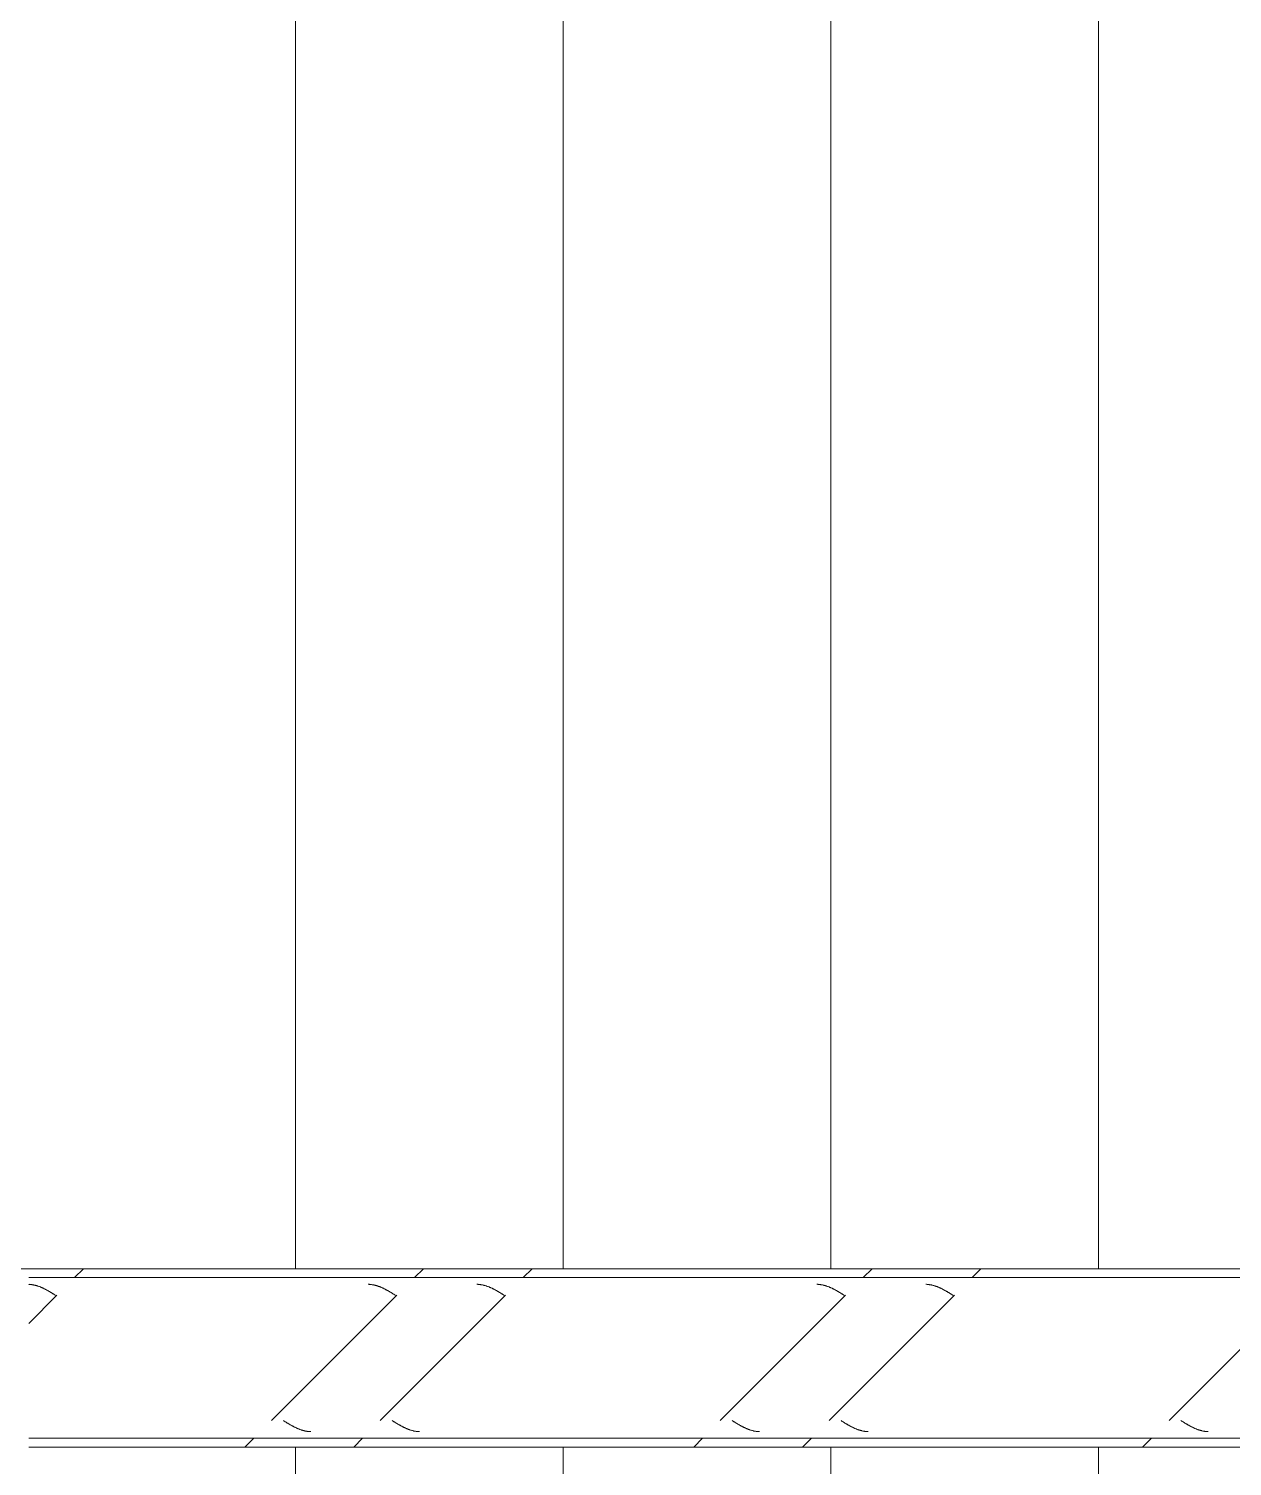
# Model space of a CAD drawing. Header units: centimetres. Extents: x 710 to 12582, y -437 to 1921.
# Drawn here: x 10425 to 10559.8, y 715.7 to 876.7 of the extents above; entities that cross this region are included whole.
import ezdxf

# ---------------------------------------------------------------- set-up
doc = ezdxf.new("R2010")
doc.units = ezdxf.units.CM
for name, color, linetype, lineweight in [('A-CLNG', 7, 'Continuous', 9), ('A-WALL-PATT', 7, 'Continuous', 35), ('S-BEAM', 7, 'Continuous', 9)]:
    doc.layers.add(name, color=color, linetype=linetype, lineweight=lineweight)
pattern_1 = [(45, (-4995.467, 712), (-25.14472, 25.14472), []), (45, (-4995.467, 750.1), (-25.14472, 25.14472), [])]

# ---------------------------------------------------------------- blocks, each defined once
blk = doc.blocks.new('FP_38-Sección 5')
at = {"layer": 'S-BEAM', "color": 9, "true_color": 0xc0c0c0}
for p, q in [((-9405.33, 736.04), (-9405.28, 736.03)), ((-9405.28, 736.03), (-9405.23, 736.03)), ((-9405.23, 736.03), (-9405.19, 736.03)), ((-9405.19, 736.03), (-9405.14, 736.02)), ((-9405.14, 736.02), (-9405.09, 736.02)), ((-9405.09, 736.02), (-9405.04, 736.01)), ((-9405.04, 736.01), (-9404.99, 736.01)), ((-9404.99, 736.01), (-9404.94, 736)), ((-9404.94, 736), (-9404.9, 735.99)), ((-9404.9, 735.99), (-9404.85, 735.98)), ((-9404.85, 735.98), (-9404.8, 735.97)), ((-9404.8, 735.97), (-9404.75, 735.96)), ((-9404.75, 735.96), (-9404.7, 735.95)), ((-9404.7, 735.95), (-9404.65, 735.94)), ((-9404.65, 735.94), (-9404.61, 735.93)), ((-9404.61, 735.93), (-9404.56, 735.92)), ((-9404.56, 735.92), (-9404.51, 735.9)), ((-9404.51, 735.9), (-9404.46, 735.89)), ((-9404.46, 735.89), (-9404.41, 735.88)), ((-9404.41, 735.88), (-9404.36, 735.86)), ((-9404.36, 735.86), (-9404.32, 735.85)), ((-9404.32, 735.85), (-9404.27, 735.83)), ((-9404.27, 735.83), (-9404.22, 735.81)), ((-9404.22, 735.81), (-9404.17, 735.79)), ((-9367.29, 736.04), (-9367.25, 736.04)), ((-9367.25, 736.04), (-9367.2, 736.04)), ((-9367.2, 736.04), (-9367.15, 736.03)), ((-9367.15, 736.03), (-9367.1, 736.03)), ((-9367.1, 736.03), (-9367.05, 736.03)), ((-9367.05, 736.03), (-9367, 736.02)), ((-9367, 736.02), (-9366.95, 736.02)), ((-9366.95, 736.02), (-9366.91, 736.01)), ((-9366.91, 736.01), (-9366.86, 736)), ((-9366.86, 736), (-9366.81, 735.99)), ((-9366.81, 735.99), (-9366.76, 735.99)), ((-9366.76, 735.99), (-9366.71, 735.98)), ((-9366.71, 735.98), (-9366.66, 735.97)), ((-9366.66, 735.97), (-9366.61, 735.96)), ((-9366.61, 735.96), (-9366.57, 735.95)), ((-9366.57, 735.95), (-9366.52, 735.93)), ((-9366.52, 735.93), (-9366.47, 735.92)), ((-9366.47, 735.92), (-9366.42, 735.91)), ((-9366.42, 735.91), (-9366.37, 735.89)), ((-9366.37, 735.89), (-9366.32, 735.88)), ((-9366.32, 735.88), (-9366.27, 735.86)), ((-9366.27, 735.86), (-9366.23, 735.85)), ((-9366.23, 735.85), (-9366.18, 735.83)), ((-9366.18, 735.83), (-9366.13, 735.81)), ((-9366.13, 735.81), (-9366.08, 735.8)), ((-9355.11, 736.04), (-9355.06, 736.04)), ((-9355.06, 736.04), (-9355.01, 736.04)), ((-9355.01, 736.04), (-9354.96, 736.03)), ((-9354.96, 736.03), (-9354.91, 736.03)), ((-9354.91, 736.03), (-9354.86, 736.03)), ((-9354.86, 736.03), (-9354.81, 736.02)), ((-9354.81, 736.02), (-9354.76, 736.02)), ((-9354.76, 736.02), (-9354.72, 736.01)), ((-9354.72, 736.01), (-9354.67, 736)), ((-9354.67, 736), (-9354.62, 735.99)), ((-9354.62, 735.99), (-9354.57, 735.99)), ((-9354.57, 735.99), (-9354.52, 735.98)), ((-9354.52, 735.98), (-9354.47, 735.97)), ((-9354.47, 735.97), (-9354.42, 735.96)), ((-9354.42, 735.96), (-9354.38, 735.95)), ((-9354.38, 735.95), (-9354.33, 735.93)), ((-9354.33, 735.93), (-9354.28, 735.92)), ((-9354.28, 735.92), (-9354.23, 735.91)), ((-9354.23, 735.91), (-9354.18, 735.89)), ((-9354.18, 735.89), (-9354.13, 735.88)), ((-9354.13, 735.88), (-9354.08, 735.86)), ((-9354.08, 735.86), (-9354.04, 735.85)), ((-9354.04, 735.85), (-9353.99, 735.83)), ((-9353.99, 735.83), (-9353.94, 735.81)), ((-9353.94, 735.81), (-9353.89, 735.8)), ((-9317.01, 736.04), (-9316.96, 736.04)), ((-9316.96, 736.04), (-9316.91, 736.04)), ((-9316.91, 736.04), (-9316.86, 736.03)), ((-9316.86, 736.03), (-9316.81, 736.03)), ((-9316.81, 736.03), (-9316.76, 736.03)), ((-9316.76, 736.03), (-9316.71, 736.02)), ((-9316.71, 736.02), (-9316.66, 736.02)), ((-9316.66, 736.02), (-9316.62, 736.01)), ((-9316.62, 736.01), (-9316.57, 736)), ((-9316.57, 736), (-9316.52, 735.99)), ((-9316.52, 735.99), (-9316.47, 735.99)), ((-9316.47, 735.99), (-9316.42, 735.98)), ((-9316.42, 735.98), (-9316.37, 735.97)), ((-9316.37, 735.97), (-9316.32, 735.96)), ((-9316.32, 735.96), (-9316.28, 735.95)), ((-9316.28, 735.95), (-9316.23, 735.93)), ((-9316.23, 735.93), (-9316.18, 735.92)), ((-9316.18, 735.92), (-9316.13, 735.91)), ((-9316.13, 735.91), (-9316.08, 735.89)), ((-9316.08, 735.89), (-9316.03, 735.88)), ((-9316.03, 735.88), (-9315.98, 735.86)), ((-9315.98, 735.86), (-9315.94, 735.85)), ((-9315.94, 735.85), (-9315.89, 735.83)), ((-9315.89, 735.83), (-9315.84, 735.81)), ((-9315.84, 735.81), (-9315.79, 735.8)), ((-9304.82, 736.04), (-9304.77, 736.04)), ((-9304.77, 736.04), (-9304.72, 736.04)), ((-9304.72, 736.04), (-9304.67, 736.03)), ((-9304.67, 736.03), (-9304.62, 736.03)), ((-9304.62, 736.03), (-9304.57, 736.03)), ((-9304.57, 736.03), (-9304.52, 736.02)), ((-9304.52, 736.02), (-9304.48, 736.02)), ((-9304.48, 736.02), (-9304.43, 736.01)), ((-9304.43, 736.01), (-9304.38, 736)), ((-9304.38, 736), (-9304.33, 735.99)), ((-9304.33, 735.99), (-9304.28, 735.99)), ((-9304.28, 735.99), (-9304.23, 735.98)), ((-9304.23, 735.98), (-9304.18, 735.97)), ((-9304.18, 735.97), (-9304.14, 735.96)), ((-9304.14, 735.96), (-9304.09, 735.95)), ((-9304.09, 735.95), (-9304.04, 735.93)), ((-9304.04, 735.93), (-9303.99, 735.92)), ((-9303.99, 735.92), (-9303.94, 735.91)), ((-9303.94, 735.91), (-9303.89, 735.89)), ((-9303.89, 735.89), (-9303.84, 735.88)), ((-9303.84, 735.88), (-9303.8, 735.86)), ((-9303.8, 735.86), (-9303.75, 735.85)), ((-9303.75, 735.85), (-9303.7, 735.83)), ((-9303.7, 735.83), (-9303.65, 735.81)), ((-9303.65, 735.81), (-9303.6, 735.8)), ((-9404.17, 735.79), (-9404.12, 735.78)), ((-9404.12, 735.78), (-9404.07, 735.76)), ((-9404.07, 735.76), (-9404.03, 735.74)), ((-9404.03, 735.74), (-9403.98, 735.72)), ((-9403.98, 735.72), (-9403.93, 735.7)), ((-9403.93, 735.7), (-9403.88, 735.68)), ((-9403.88, 735.68), (-9403.83, 735.65)), ((-9403.83, 735.65), (-9403.78, 735.63)), ((-9403.78, 735.63), (-9403.74, 735.61)), ((-9403.74, 735.61), (-9403.69, 735.59)), ((-9403.69, 735.59), (-9403.64, 735.56)), ((-9403.64, 735.56), (-9403.59, 735.54)), ((-9403.59, 735.54), (-9403.54, 735.51)), ((-9403.54, 735.51), (-9403.49, 735.49)), ((-9403.49, 735.49), (-9403.44, 735.46)), ((-9403.44, 735.46), (-9403.4, 735.44)), ((-9403.4, 735.44), (-9403.35, 735.41)), ((-9403.35, 735.41), (-9403.3, 735.39)), ((-9403.3, 735.39), (-9403.25, 735.36)), ((-9403.25, 735.36), (-9403.2, 735.33)), ((-9403.2, 735.33), (-9403.15, 735.31)), ((-9403.15, 735.31), (-9403.11, 735.28)), ((-9403.11, 735.28), (-9403.06, 735.25)), ((-9403.06, 735.25), (-9403.01, 735.22)), ((-9403.01, 735.22), (-9402.96, 735.19)), ((-9402.96, 735.19), (-9402.91, 735.17)), ((-9402.91, 735.17), (-9402.86, 735.14)), ((-9402.86, 735.14), (-9402.82, 735.11)), ((-9402.82, 735.11), (-9402.77, 735.08)), ((-9402.77, 735.08), (-9402.72, 735.05)), ((-9402.72, 735.05), (-9402.67, 735.02)), ((-9402.67, 735.02), (-9402.62, 734.99)), ((-9402.62, 734.99), (-9402.57, 734.96)), ((-9402.57, 734.96), (-9402.53, 734.93)), ((-9402.53, 734.93), (-9402.48, 734.9)), ((-9402.48, 734.9), (-9402.43, 734.87)), ((-9402.43, 734.87), (-9402.38, 734.84)), ((-9402.38, 734.84), (-9402.33, 734.81)), ((-9366.08, 735.8), (-9366.03, 735.78)), ((-9366.03, 735.78), (-9365.98, 735.76)), ((-9365.98, 735.76), (-9365.93, 735.74)), ((-9365.93, 735.74), (-9365.89, 735.72)), ((-9365.89, 735.72), (-9365.84, 735.7)), ((-9365.84, 735.7), (-9365.79, 735.68)), ((-9365.79, 735.68), (-9365.74, 735.66)), ((-9365.74, 735.66), (-9365.69, 735.64)), ((-9365.69, 735.64), (-9365.64, 735.61)), ((-9365.64, 735.61), (-9365.59, 735.59)), ((-9365.59, 735.59), (-9365.55, 735.57)), ((-9365.55, 735.57), (-9365.5, 735.54)), ((-9365.5, 735.54), (-9365.45, 735.52)), ((-9365.45, 735.52), (-9365.4, 735.49)), ((-9365.4, 735.49), (-9365.35, 735.47)), ((-9365.35, 735.47), (-9365.3, 735.44)), ((-9365.3, 735.44), (-9365.25, 735.42)), ((-9365.25, 735.42), (-9365.2, 735.39)), ((-9365.2, 735.39), (-9365.16, 735.36)), ((-9365.16, 735.36), (-9365.11, 735.34)), ((-9365.11, 735.34), (-9365.06, 735.31)), ((-9365.06, 735.31), (-9365.01, 735.28)), ((-9365.01, 735.28), (-9364.96, 735.25)), ((-9364.96, 735.25), (-9364.91, 735.22)), ((-9364.91, 735.22), (-9364.86, 735.2)), ((-9364.86, 735.2), (-9364.82, 735.17)), ((-9364.82, 735.17), (-9364.77, 735.14)), ((-9364.77, 735.14), (-9364.72, 735.11)), ((-9364.72, 735.11), (-9364.67, 735.08)), ((-9364.67, 735.08), (-9364.62, 735.05)), ((-9364.62, 735.05), (-9364.57, 735.02)), ((-9364.57, 735.02), (-9364.52, 734.99)), ((-9364.52, 734.99), (-9364.48, 734.96)), ((-9364.48, 734.96), (-9364.43, 734.93)), ((-9364.43, 734.93), (-9364.38, 734.9)), ((-9364.38, 734.9), (-9364.33, 734.87)), ((-9364.33, 734.87), (-9364.28, 734.84)), ((-9364.28, 734.84), (-9364.23, 734.81)), ((-9353.89, 735.8), (-9353.84, 735.78)), ((-9353.84, 735.78), (-9353.79, 735.76)), ((-9353.79, 735.76), (-9353.74, 735.74)), ((-9353.74, 735.74), (-9353.7, 735.72)), ((-9353.7, 735.72), (-9353.65, 735.7)), ((-9353.65, 735.7), (-9353.6, 735.68)), ((-9353.6, 735.68), (-9353.55, 735.66)), ((-9353.55, 735.66), (-9353.5, 735.64)), ((-9353.5, 735.64), (-9353.45, 735.61)), ((-9353.45, 735.61), (-9353.4, 735.59)), ((-9353.4, 735.59), (-9353.36, 735.57)), ((-9353.36, 735.57), (-9353.31, 735.54)), ((-9353.31, 735.54), (-9353.26, 735.52)), ((-9353.26, 735.52), (-9353.21, 735.49)), ((-9353.21, 735.49), (-9353.16, 735.47)), ((-9353.16, 735.47), (-9353.11, 735.44)), ((-9353.11, 735.44), (-9353.06, 735.42)), ((-9353.06, 735.42), (-9353.02, 735.39)), ((-9353.02, 735.39), (-9352.97, 735.36)), ((-9352.97, 735.36), (-9352.92, 735.34)), ((-9352.92, 735.34), (-9352.87, 735.31)), ((-9352.87, 735.31), (-9352.82, 735.28)), ((-9352.82, 735.28), (-9352.77, 735.25)), ((-9352.77, 735.25), (-9352.72, 735.22)), ((-9352.72, 735.22), (-9352.68, 735.2)), ((-9352.68, 735.2), (-9352.63, 735.17)), ((-9352.63, 735.17), (-9352.58, 735.14)), ((-9352.58, 735.14), (-9352.53, 735.11)), ((-9352.53, 735.11), (-9352.48, 735.08)), ((-9352.48, 735.08), (-9352.43, 735.05)), ((-9352.43, 735.05), (-9352.38, 735.02)), ((-9352.38, 735.02), (-9352.34, 734.99)), ((-9352.34, 734.99), (-9352.29, 734.96)), ((-9352.29, 734.96), (-9352.24, 734.93)), ((-9352.24, 734.93), (-9352.19, 734.9)), ((-9352.19, 734.9), (-9352.14, 734.87)), ((-9352.14, 734.87), (-9352.09, 734.84)), ((-9352.09, 734.84), (-9352.04, 734.81)), ((-9315.79, 735.8), (-9315.74, 735.78)), ((-9315.74, 735.78), (-9315.69, 735.76)), ((-9315.69, 735.76), (-9315.64, 735.74)), ((-9315.64, 735.74), (-9315.6, 735.72)), ((-9315.6, 735.72), (-9315.55, 735.7)), ((-9315.55, 735.7), (-9315.5, 735.68)), ((-9315.5, 735.68), (-9315.45, 735.66)), ((-9315.45, 735.66), (-9315.4, 735.64)), ((-9315.4, 735.64), (-9315.35, 735.61)), ((-9315.35, 735.61), (-9315.3, 735.59)), ((-9315.3, 735.59), (-9315.26, 735.57)), ((-9315.26, 735.57), (-9315.21, 735.54)), ((-9315.21, 735.54), (-9315.16, 735.52)), ((-9315.16, 735.52), (-9315.11, 735.49)), ((-9315.11, 735.49), (-9315.06, 735.47)), ((-9315.06, 735.47), (-9315.01, 735.44)), ((-9315.01, 735.44), (-9314.96, 735.42)), ((-9314.96, 735.42), (-9314.92, 735.39)), ((-9314.92, 735.39), (-9314.87, 735.36)), ((-9314.87, 735.36), (-9314.82, 735.34)), ((-9314.82, 735.34), (-9314.77, 735.31)), ((-9314.77, 735.31), (-9314.72, 735.28)), ((-9314.72, 735.28), (-9314.67, 735.25)), ((-9314.67, 735.25), (-9314.62, 735.22)), ((-9314.62, 735.22), (-9314.58, 735.2)), ((-9314.58, 735.2), (-9314.53, 735.17)), ((-9314.53, 735.17), (-9314.48, 735.14)), ((-9314.48, 735.14), (-9314.43, 735.11)), ((-9314.43, 735.11), (-9314.38, 735.08)), ((-9314.38, 735.08), (-9314.33, 735.05)), ((-9314.33, 735.05), (-9314.28, 735.02)), ((-9314.28, 735.02), (-9314.24, 734.99)), ((-9314.24, 734.99), (-9314.19, 734.96)), ((-9314.19, 734.96), (-9314.14, 734.93)), ((-9314.14, 734.93), (-9314.09, 734.9)), ((-9314.09, 734.9), (-9314.04, 734.87)), ((-9314.04, 734.87), (-9313.99, 734.84)), ((-9313.99, 734.84), (-9313.94, 734.81)), ((-9303.6, 735.8), (-9303.55, 735.78)), ((-9303.55, 735.78), (-9303.5, 735.76)), ((-9303.5, 735.76), (-9303.45, 735.74)), ((-9303.45, 735.74), (-9303.41, 735.72)), ((-9303.41, 735.72), (-9303.36, 735.7)), ((-9303.36, 735.7), (-9303.31, 735.68)), ((-9303.31, 735.68), (-9303.26, 735.66)), ((-9303.26, 735.66), (-9303.21, 735.64)), ((-9303.21, 735.64), (-9303.16, 735.61)), ((-9303.16, 735.61), (-9303.11, 735.59)), ((-9303.11, 735.59), (-9303.07, 735.57)), ((-9303.07, 735.57), (-9303.02, 735.54)), ((-9303.02, 735.54), (-9302.97, 735.52)), ((-9302.97, 735.52), (-9302.92, 735.49)), ((-9302.92, 735.49), (-9302.87, 735.47)), ((-9302.87, 735.47), (-9302.82, 735.44)), ((-9302.82, 735.44), (-9302.77, 735.42)), ((-9302.77, 735.42), (-9302.73, 735.39)), ((-9302.73, 735.39), (-9302.68, 735.36)), ((-9302.68, 735.36), (-9302.63, 735.34)), ((-9302.63, 735.34), (-9302.58, 735.31)), ((-9302.58, 735.31), (-9302.53, 735.28)), ((-9302.53, 735.28), (-9302.48, 735.25)), ((-9302.48, 735.25), (-9302.43, 735.22)), ((-9302.43, 735.22), (-9302.39, 735.2)), ((-9302.39, 735.2), (-9302.34, 735.17)), ((-9302.34, 735.17), (-9302.29, 735.14)), ((-9302.29, 735.14), (-9302.24, 735.11)), ((-9302.24, 735.11), (-9302.19, 735.08)), ((-9302.19, 735.08), (-9302.14, 735.05)), ((-9302.14, 735.05), (-9302.09, 735.02)), ((-9302.09, 735.02), (-9302.05, 734.99)), ((-9302.05, 734.99), (-9302, 734.96)), ((-9302, 734.96), (-9301.95, 734.93)), ((-9301.95, 734.93), (-9301.9, 734.9)), ((-9301.9, 734.9), (-9301.85, 734.87)), ((-9301.85, 734.87), (-9301.8, 734.84)), ((-9301.8, 734.84), (-9301.75, 734.81))]:
    blk.add_line(p, q, dxfattribs=at)
blk = doc.blocks.new('FP_39-Sección 5')
at = {"layer": 'S-BEAM', "color": 9, "true_color": 0xc0c0c0}
for p, q in [((-9376.79, 720.77), (-9376.74, 720.74)), ((-9376.74, 720.74), (-9376.7, 720.71)), ((-9376.7, 720.71), (-9376.65, 720.68)), ((-9376.65, 720.68), (-9376.6, 720.65)), ((-9376.6, 720.65), (-9376.55, 720.62)), ((-9376.55, 720.62), (-9376.5, 720.59)), ((-9376.5, 720.59), (-9376.45, 720.56)), ((-9376.45, 720.56), (-9376.4, 720.53)), ((-9376.4, 720.53), (-9376.36, 720.5)), ((-9376.36, 720.5), (-9376.31, 720.47)), ((-9376.31, 720.47), (-9376.26, 720.44)), ((-9376.26, 720.44), (-9376.21, 720.41)), ((-9376.21, 720.41), (-9376.16, 720.39)), ((-9376.16, 720.39), (-9376.11, 720.36)), ((-9376.11, 720.36), (-9376.06, 720.33)), ((-9376.06, 720.33), (-9376.02, 720.3)), ((-9376.02, 720.3), (-9375.97, 720.27)), ((-9375.97, 720.27), (-9375.92, 720.25)), ((-9375.92, 720.25), (-9375.87, 720.22)), ((-9375.87, 720.22), (-9375.82, 720.19)), ((-9375.82, 720.19), (-9375.77, 720.16)), ((-9375.77, 720.16), (-9375.72, 720.14)), ((-9375.72, 720.14), (-9375.68, 720.11)), ((-9375.68, 720.11), (-9375.63, 720.09)), ((-9375.63, 720.09), (-9375.58, 720.06)), ((-9375.58, 720.06), (-9375.53, 720.04)), ((-9375.53, 720.04), (-9375.48, 720.01)), ((-9375.48, 720.01), (-9375.43, 719.99)), ((-9375.43, 719.99), (-9375.38, 719.97)), ((-9375.38, 719.97), (-9375.34, 719.95)), ((-9375.34, 719.95), (-9375.29, 719.92)), ((-9375.29, 719.92), (-9375.24, 719.9)), ((-9375.24, 719.9), (-9375.19, 719.88)), ((-9375.19, 719.88), (-9375.14, 719.86)), ((-9375.14, 719.86), (-9375.09, 719.84)), ((-9375.09, 719.84), (-9375.04, 719.82)), ((-9375.04, 719.82), (-9375, 719.8)), ((-9375, 719.8), (-9374.95, 719.78)), ((-9374.95, 719.78), (-9374.9, 719.77)), ((-9374.9, 719.77), (-9374.85, 719.75)), ((-9374.85, 719.75), (-9374.8, 719.73)), ((-9374.8, 719.73), (-9374.75, 719.72)), ((-9374.75, 719.72), (-9374.7, 719.7)), ((-9364.6, 720.77), (-9364.56, 720.74)), ((-9364.56, 720.74), (-9364.51, 720.71)), ((-9364.51, 720.71), (-9364.46, 720.68)), ((-9364.46, 720.68), (-9364.41, 720.65)), ((-9364.41, 720.65), (-9364.36, 720.62)), ((-9364.36, 720.62), (-9364.31, 720.59)), ((-9364.31, 720.59), (-9364.26, 720.56)), ((-9364.26, 720.56), (-9364.22, 720.53)), ((-9364.22, 720.53), (-9364.17, 720.5)), ((-9364.17, 720.5), (-9364.12, 720.47)), ((-9364.12, 720.47), (-9364.07, 720.44)), ((-9364.07, 720.44), (-9364.02, 720.41)), ((-9364.02, 720.41), (-9363.97, 720.39)), ((-9363.97, 720.39), (-9363.92, 720.36)), ((-9363.92, 720.36), (-9363.87, 720.33)), ((-9363.87, 720.33), (-9363.83, 720.3)), ((-9363.83, 720.3), (-9363.78, 720.27)), ((-9363.78, 720.27), (-9363.73, 720.25)), ((-9363.73, 720.25), (-9363.68, 720.22)), ((-9363.68, 720.22), (-9363.63, 720.19)), ((-9363.63, 720.19), (-9363.58, 720.16)), ((-9363.58, 720.16), (-9363.53, 720.14)), ((-9363.53, 720.14), (-9363.49, 720.11)), ((-9363.49, 720.11), (-9363.44, 720.09)), ((-9363.44, 720.09), (-9363.39, 720.06)), ((-9363.39, 720.06), (-9363.34, 720.04)), ((-9363.34, 720.04), (-9363.29, 720.01)), ((-9363.29, 720.01), (-9363.24, 719.99)), ((-9363.24, 719.99), (-9363.19, 719.97)), ((-9363.19, 719.97), (-9363.15, 719.95)), ((-9363.15, 719.95), (-9363.1, 719.92)), ((-9363.1, 719.92), (-9363.05, 719.9)), ((-9363.05, 719.9), (-9363, 719.88)), ((-9363, 719.88), (-9362.95, 719.86)), ((-9362.95, 719.86), (-9362.9, 719.84)), ((-9362.9, 719.84), (-9362.85, 719.82)), ((-9362.85, 719.82), (-9362.81, 719.8)), ((-9362.81, 719.8), (-9362.76, 719.78)), ((-9362.76, 719.78), (-9362.71, 719.77)), ((-9362.71, 719.77), (-9362.66, 719.75)), ((-9362.66, 719.75), (-9362.61, 719.73)), ((-9362.61, 719.73), (-9362.56, 719.72)), ((-9362.56, 719.72), (-9362.51, 719.7)), ((-9326.5, 720.77), (-9326.46, 720.74)), ((-9326.46, 720.74), (-9326.41, 720.71)), ((-9326.41, 720.71), (-9326.36, 720.68)), ((-9326.36, 720.68), (-9326.31, 720.65)), ((-9326.31, 720.65), (-9326.26, 720.62)), ((-9326.26, 720.62), (-9326.21, 720.59)), ((-9326.21, 720.59), (-9326.16, 720.56)), ((-9326.16, 720.56), (-9326.12, 720.53)), ((-9326.12, 720.53), (-9326.07, 720.5)), ((-9326.07, 720.5), (-9326.02, 720.47)), ((-9326.02, 720.47), (-9325.97, 720.44)), ((-9325.97, 720.44), (-9325.92, 720.41)), ((-9325.92, 720.41), (-9325.87, 720.39)), ((-9325.87, 720.39), (-9325.82, 720.36)), ((-9325.82, 720.36), (-9325.77, 720.33)), ((-9325.77, 720.33), (-9325.73, 720.3)), ((-9325.73, 720.3), (-9325.68, 720.27)), ((-9325.68, 720.27), (-9325.63, 720.25)), ((-9325.63, 720.25), (-9325.58, 720.22)), ((-9325.58, 720.22), (-9325.53, 720.19)), ((-9325.53, 720.19), (-9325.48, 720.16)), ((-9325.48, 720.16), (-9325.43, 720.14)), ((-9325.43, 720.14), (-9325.39, 720.11)), ((-9325.39, 720.11), (-9325.34, 720.09)), ((-9325.34, 720.09), (-9325.29, 720.06)), ((-9325.29, 720.06), (-9325.24, 720.04)), ((-9325.24, 720.04), (-9325.19, 720.01)), ((-9325.19, 720.01), (-9325.14, 719.99)), ((-9325.14, 719.99), (-9325.09, 719.97)), ((-9325.09, 719.97), (-9325.05, 719.95)), ((-9325.05, 719.95), (-9325, 719.92)), ((-9325, 719.92), (-9324.95, 719.9)), ((-9324.95, 719.9), (-9324.9, 719.88)), ((-9324.9, 719.88), (-9324.85, 719.86)), ((-9324.85, 719.86), (-9324.8, 719.84)), ((-9324.8, 719.84), (-9324.75, 719.82)), ((-9324.75, 719.82), (-9324.71, 719.8)), ((-9324.71, 719.8), (-9324.66, 719.78)), ((-9324.66, 719.78), (-9324.61, 719.77)), ((-9324.61, 719.77), (-9324.56, 719.75)), ((-9324.56, 719.75), (-9324.51, 719.73)), ((-9324.51, 719.73), (-9324.46, 719.72)), ((-9324.46, 719.72), (-9324.41, 719.7)), ((-9314.31, 720.77), (-9314.27, 720.74)), ((-9314.27, 720.74), (-9314.22, 720.71)), ((-9314.22, 720.71), (-9314.17, 720.68)), ((-9314.17, 720.68), (-9314.12, 720.65)), ((-9314.12, 720.65), (-9314.07, 720.62)), ((-9314.07, 720.62), (-9314.02, 720.59)), ((-9314.02, 720.59), (-9313.97, 720.56)), ((-9313.97, 720.56), (-9313.93, 720.53)), ((-9313.93, 720.53), (-9313.88, 720.5)), ((-9313.88, 720.5), (-9313.83, 720.47)), ((-9313.83, 720.47), (-9313.78, 720.44)), ((-9313.78, 720.44), (-9313.73, 720.41)), ((-9313.73, 720.41), (-9313.68, 720.39)), ((-9313.68, 720.39), (-9313.63, 720.36)), ((-9313.63, 720.36), (-9313.59, 720.33)), ((-9313.59, 720.33), (-9313.54, 720.3)), ((-9313.54, 720.3), (-9313.49, 720.27)), ((-9313.49, 720.27), (-9313.44, 720.25)), ((-9313.44, 720.25), (-9313.39, 720.22)), ((-9313.39, 720.22), (-9313.34, 720.19)), ((-9313.34, 720.19), (-9313.29, 720.16)), ((-9313.29, 720.16), (-9313.25, 720.14)), ((-9313.25, 720.14), (-9313.2, 720.11)), ((-9313.2, 720.11), (-9313.15, 720.09)), ((-9313.15, 720.09), (-9313.1, 720.06)), ((-9313.1, 720.06), (-9313.05, 720.04)), ((-9313.05, 720.04), (-9313, 720.01)), ((-9313, 720.01), (-9312.95, 719.99)), ((-9312.95, 719.99), (-9312.91, 719.97)), ((-9312.91, 719.97), (-9312.86, 719.95)), ((-9312.86, 719.95), (-9312.81, 719.92)), ((-9312.81, 719.92), (-9312.76, 719.9)), ((-9312.76, 719.9), (-9312.71, 719.88)), ((-9312.71, 719.88), (-9312.66, 719.86)), ((-9312.66, 719.86), (-9312.61, 719.84)), ((-9312.61, 719.84), (-9312.56, 719.82)), ((-9312.56, 719.82), (-9312.52, 719.8)), ((-9312.52, 719.8), (-9312.47, 719.78)), ((-9312.47, 719.78), (-9312.42, 719.77)), ((-9312.42, 719.77), (-9312.37, 719.75)), ((-9312.37, 719.75), (-9312.32, 719.73)), ((-9312.32, 719.73), (-9312.27, 719.72)), ((-9312.27, 719.72), (-9312.22, 719.7)), ((-9276.21, 720.77), (-9276.17, 720.74)), ((-9276.17, 720.74), (-9276.12, 720.71)), ((-9276.12, 720.71), (-9276.07, 720.68)), ((-9276.07, 720.68), (-9276.02, 720.65)), ((-9276.02, 720.65), (-9275.97, 720.62)), ((-9275.97, 720.62), (-9275.92, 720.59)), ((-9275.92, 720.59), (-9275.87, 720.56)), ((-9275.87, 720.56), (-9275.83, 720.53)), ((-9275.83, 720.53), (-9275.78, 720.5)), ((-9275.78, 720.5), (-9275.73, 720.47)), ((-9275.73, 720.47), (-9275.68, 720.44)), ((-9275.68, 720.44), (-9275.63, 720.41)), ((-9275.63, 720.41), (-9275.58, 720.39)), ((-9275.58, 720.39), (-9275.53, 720.36)), ((-9275.53, 720.36), (-9275.49, 720.33)), ((-9275.49, 720.33), (-9275.44, 720.3)), ((-9275.44, 720.3), (-9275.39, 720.27)), ((-9275.39, 720.27), (-9275.34, 720.25)), ((-9275.34, 720.25), (-9275.29, 720.22)), ((-9275.29, 720.22), (-9275.24, 720.19)), ((-9275.24, 720.19), (-9275.19, 720.16)), ((-9275.19, 720.16), (-9275.15, 720.14)), ((-9275.15, 720.14), (-9275.1, 720.11)), ((-9275.1, 720.11), (-9275.05, 720.09)), ((-9275.05, 720.09), (-9275, 720.06)), ((-9275, 720.06), (-9274.95, 720.04)), ((-9274.95, 720.04), (-9274.9, 720.01)), ((-9274.9, 720.01), (-9274.85, 719.99)), ((-9274.85, 719.99), (-9274.81, 719.97)), ((-9274.81, 719.97), (-9274.76, 719.95)), ((-9274.76, 719.95), (-9274.71, 719.92)), ((-9274.71, 719.92), (-9274.66, 719.9)), ((-9274.66, 719.9), (-9274.61, 719.88)), ((-9274.61, 719.88), (-9274.56, 719.86)), ((-9274.56, 719.86), (-9274.51, 719.84)), ((-9274.51, 719.84), (-9274.46, 719.82)), ((-9274.46, 719.82), (-9274.42, 719.8)), ((-9274.42, 719.8), (-9274.37, 719.78)), ((-9274.37, 719.78), (-9274.32, 719.77)), ((-9274.32, 719.77), (-9274.27, 719.75)), ((-9274.27, 719.75), (-9274.22, 719.73)), ((-9274.22, 719.73), (-9274.17, 719.72)), ((-9274.17, 719.72), (-9274.12, 719.7)), ((-9374.7, 719.7), (-9374.65, 719.69)), ((-9374.65, 719.69), (-9374.61, 719.67)), ((-9374.61, 719.67), (-9374.56, 719.66)), ((-9374.56, 719.66), (-9374.51, 719.65)), ((-9374.51, 719.65), (-9374.46, 719.64)), ((-9374.46, 719.64), (-9374.41, 719.62)), ((-9374.41, 719.62), (-9374.36, 719.61)), ((-9374.36, 719.61), (-9374.31, 719.6)), ((-9374.31, 719.6), (-9374.27, 719.59)), ((-9374.27, 719.59), (-9374.22, 719.59)), ((-9374.22, 719.59), (-9374.17, 719.58)), ((-9374.17, 719.58), (-9374.12, 719.57)), ((-9374.12, 719.57), (-9374.07, 719.57)), ((-9374.07, 719.57), (-9374.02, 719.56)), ((-9374.02, 719.56), (-9373.97, 719.56)), ((-9373.97, 719.56), (-9373.93, 719.55)), ((-9373.93, 719.55), (-9373.88, 719.55)), ((-9373.88, 719.55), (-9373.83, 719.55)), ((-9373.83, 719.55), (-9373.78, 719.54)), ((-9373.78, 719.54), (-9373.73, 719.54)), ((-9362.51, 719.7), (-9362.47, 719.69)), ((-9362.47, 719.69), (-9362.42, 719.67)), ((-9362.42, 719.67), (-9362.37, 719.66)), ((-9362.37, 719.66), (-9362.32, 719.65)), ((-9362.32, 719.65), (-9362.27, 719.64)), ((-9362.27, 719.64), (-9362.22, 719.62)), ((-9362.22, 719.62), (-9362.17, 719.61)), ((-9362.17, 719.61), (-9362.13, 719.6)), ((-9362.13, 719.6), (-9362.08, 719.59)), ((-9362.08, 719.59), (-9362.03, 719.59)), ((-9362.03, 719.59), (-9361.98, 719.58)), ((-9361.98, 719.58), (-9361.93, 719.57)), ((-9361.93, 719.57), (-9361.88, 719.57)), ((-9361.88, 719.57), (-9361.83, 719.56)), ((-9361.83, 719.56), (-9361.79, 719.56)), ((-9361.79, 719.56), (-9361.74, 719.55)), ((-9361.74, 719.55), (-9361.69, 719.55)), ((-9361.69, 719.55), (-9361.64, 719.55)), ((-9361.64, 719.55), (-9361.59, 719.54)), ((-9361.59, 719.54), (-9361.54, 719.54)), ((-9324.41, 719.7), (-9324.37, 719.69)), ((-9324.37, 719.69), (-9324.32, 719.67)), ((-9324.32, 719.67), (-9324.27, 719.66)), ((-9324.27, 719.66), (-9324.22, 719.65)), ((-9324.22, 719.65), (-9324.17, 719.64)), ((-9324.17, 719.64), (-9324.12, 719.62)), ((-9324.12, 719.62), (-9324.07, 719.61)), ((-9324.07, 719.61), (-9324.03, 719.6)), ((-9324.03, 719.6), (-9323.98, 719.59)), ((-9323.98, 719.59), (-9323.93, 719.59)), ((-9323.93, 719.59), (-9323.88, 719.58)), ((-9323.88, 719.58), (-9323.83, 719.57)), ((-9323.83, 719.57), (-9323.78, 719.57)), ((-9323.78, 719.57), (-9323.73, 719.56)), ((-9323.73, 719.56), (-9323.69, 719.56)), ((-9323.69, 719.56), (-9323.64, 719.55)), ((-9323.64, 719.55), (-9323.59, 719.55)), ((-9323.59, 719.55), (-9323.54, 719.55)), ((-9323.54, 719.55), (-9323.49, 719.54)), ((-9323.49, 719.54), (-9323.44, 719.54)), ((-9312.22, 719.7), (-9312.18, 719.69)), ((-9312.18, 719.69), (-9312.13, 719.67)), ((-9312.13, 719.67), (-9312.08, 719.66)), ((-9312.08, 719.66), (-9312.03, 719.65)), ((-9312.03, 719.65), (-9311.98, 719.64)), ((-9311.98, 719.64), (-9311.93, 719.62)), ((-9311.93, 719.62), (-9311.88, 719.61)), ((-9311.88, 719.61), (-9311.84, 719.6)), ((-9311.84, 719.6), (-9311.79, 719.59)), ((-9311.79, 719.59), (-9311.74, 719.59)), ((-9311.74, 719.59), (-9311.69, 719.58)), ((-9311.69, 719.58), (-9311.64, 719.57)), ((-9311.64, 719.57), (-9311.59, 719.57)), ((-9311.59, 719.57), (-9311.54, 719.56)), ((-9311.54, 719.56), (-9311.5, 719.56)), ((-9311.5, 719.56), (-9311.45, 719.55)), ((-9311.45, 719.55), (-9311.4, 719.55)), ((-9311.4, 719.55), (-9311.35, 719.55)), ((-9311.35, 719.55), (-9311.3, 719.54)), ((-9311.3, 719.54), (-9311.25, 719.54)), ((-9274.12, 719.7), (-9274.08, 719.69)), ((-9274.08, 719.69), (-9274.03, 719.67)), ((-9274.03, 719.67), (-9273.98, 719.66)), ((-9273.98, 719.66), (-9273.93, 719.65)), ((-9273.93, 719.65), (-9273.88, 719.64)), ((-9273.88, 719.64), (-9273.83, 719.62)), ((-9273.83, 719.62), (-9273.78, 719.61)), ((-9273.78, 719.61), (-9273.74, 719.6)), ((-9273.74, 719.6), (-9273.69, 719.59)), ((-9273.69, 719.59), (-9273.64, 719.59)), ((-9273.64, 719.59), (-9273.59, 719.58)), ((-9273.59, 719.58), (-9273.54, 719.57)), ((-9273.54, 719.57), (-9273.49, 719.57)), ((-9273.49, 719.57), (-9273.44, 719.56)), ((-9273.44, 719.56), (-9273.4, 719.56)), ((-9273.4, 719.56), (-9273.35, 719.55)), ((-9273.35, 719.55), (-9273.3, 719.55)), ((-9273.3, 719.55), (-9273.25, 719.55)), ((-9273.25, 719.55), (-9273.2, 719.54)), ((-9273.2, 719.54), (-9273.15, 719.54))]:
    blk.add_line(p, q, dxfattribs=at)
blk = doc.blocks.new('M_W Shapes - 150 x 200-V37-Sección 5')
at = {"layer": 'S-BEAM', "true_color": 0xc0c0c0}
h = blk.add_hatch(dxfattribs=at)
h.set_pattern_fill('FP_11', color=9, style=0, pattern_type=2)
h.set_pattern_definition(pattern_1)
h.paths.add_polyline_path([(-9377.39, 736.79), (-8993.08, 736.79), (-8993.08, 737.79), (-9405.33, 737.79), (-9405.33, 736.79), (-9401.1, 736.79)])
h = blk.add_hatch(dxfattribs=at)
h.set_pattern_fill('FP_11', color=9, style=0, pattern_type=2)
h.set_pattern_definition(pattern_1)
h.paths.add_polyline_path([(-9377.39, 720.77), (-8993.08, 720.77), (-8993.08, 734.81), (-9405.33, 734.81), (-9405.33, 720.77), (-9401.1, 720.77)])
h = blk.add_hatch(dxfattribs=at)
h.set_pattern_fill('FP_11', color=9, style=0, pattern_type=2)
h.set_pattern_definition(pattern_1)
h.paths.add_polyline_path([(-8993.08, 717.79), (-8993.08, 718.79), (-9405.33, 718.79), (-9405.33, 717.79), (-8998.13, 717.79)])
at = {"layer": 'S-BEAM'}
for p, q in [((-9405.33, 737.79), (-8993.08, 737.79)), ((-9405.33, 736.79), (-8993.08, 736.79)), ((-9405.33, 718.79), (-8993.08, 718.79)), ((-9405.33, 717.79), (-8993.08, 717.79))]:
    blk.add_line(p, q, dxfattribs=at)
for name in ['FP_38-Sección 5', 'FP_39-Sección 5']:
    blk.add_blockref(name, (0, 0), dxfattribs=at)
blk = doc.blocks.new('PQ_RVR_EST-01_ZZ_ZZ_MO_T_A_rvt-2-Sección 5')
at = {"layer": 'S-BEAM', "lineweight": 9}
blk.add_blockref('M_W Shapes - 150 x 200-V37-Sección 5', (0, 0), dxfattribs=at)

msp = doc.modelspace()

# ---------------------------------------------------------------- hatches: boundary and pattern name
at = {"layer": 'A-WALL-PATT', "lineweight": 9, "true_color": 0xc0c0c0}
h = msp.add_hatch(dxfattribs=at)
h.set_pattern_fill('FP_9', color=9, style=0, pattern_type=2)
h.set_pattern_definition([(90, (14834.82, 712), (-30, 2e-15), [])])
h.paths.add_polyline_path([(9937.408, 99), (10004.988, 99), (10004.988, 880.075), (9498.052, 880.075), (9498.052, 99), (9717.197, 99)])
h.paths.add_polyline_path([(9478.052, 99), (9478.052, 880.075), (9474.797, 880.075), (9474.797, 910.843), (9478.052, 910.843), (9478.052, 933.53), (9498.052, 933.53), (9498.052, 910.843), (10004.988, 910.843), (10004.988, 933.53), (10024.988, 933.53), (10024.988, 910.843), (10404.952, 910.843), (10404.952, 933.53), (10424.952, 933.53), (10424.952, 910.843), (10837.21, 910.843), (10837.21, 933.53), (10857.21, 933.53), (10857.21, 910.843), (10859.256, 910.843), (10859.256, 880.075), (10857.21, 880.075), (10857.21, 353.176), (10859.854, 348.597), (10857.21, 347.071), (10857.21, 118.599), (10859.864, 117.066), (10859.864, 938.287), (9473.556, 938.29), (9473.556, 99), (9474.306, 99)])
h.paths.add_polyline_path([(10837.21, 99), (10837.21, 105.897), (10649.005, 214.557), (10446.78, 99), (10832.16, 99)])
h.paths.add_polyline_path([(10859.114, 99), (10859.864, 99), (10859.864, 115.964), (10857.21, 111.368), (10857.21, 99)])
h.paths.add_polyline_path([(10024.988, 100.038), (10128.245, 117.356), (10161.764, 120.434), (10161.764, 352.859), (10181.764, 352.859), (10181.764, 314), (10281.764, 314), (10281.764, 352.859), (10301.764, 352.859), (10301.764, 122.074), (10397.394, 101.428), (10397.436, 220.024), (10404.952, 224.319), (10404.95, 353.859), (10024.99, 353.859), (10024.988, 100.345)])
h.paths.add_polyline_path([(10837.21, 117.444), (10837.21, 118.599), (10660.062, 220.875), (10659.057, 220.301), (10832.16, 120.36)])
h.paths.add_polyline_path([(10402.388, 119.703), (10404.952, 121.168), (10404.952, 163.56), (10402.364, 162.081), (10402.385, 125.575)])
h.paths.add_polyline_path([(10837.21, 130.146), (10837.21, 335.524), (10791.27, 309), (10812.501, 308.915), (10813.104, 308.665), (10813.895, 307.911), (10814.019, 307.75), (10814.279, 307.071), (10814.354, 306.5), (10814.269, 305.853), (10813.818, 304.988), (10813.622, 304.732), (10813.104, 304.335), (10812.501, 304.085), (10811.207, 304), (10782.609, 304), (10704.101, 258.673), (10726.208, 258.673), (10718.03, 254), (10814.394, 254), (10814.394, 258.673), (10819.394, 258.673), (10819.394, 218.673), (10814.394, 218.673), (10814.394, 249), (10709.28, 249), (10670.113, 226.619), (10832.16, 133.061)])
h.paths.add_polyline_path([(10424.952, 132.597), (10608.902, 237.711), (10572, 259.016), (10424.952, 174.989), (10424.952, 153.497)])
h.paths.add_polyline_path([(10402.36, 167.838), (10404.952, 169.319), (10404.952, 218.56), (10402.332, 217.063), (10402.356, 174.439)])
h.paths.add_polyline_path([(10424.952, 180.748), (10566.987, 261.91), (10524.007, 286.592), (10424.952, 229.989), (10424.952, 181.42)])
h.paths.add_polyline_path([(10424.952, 235.748), (10519.11, 289.552), (10424.952, 343.914), (10424.952, 237.265)])
h.paths.add_polyline_path([(10618.953, 243.455), (10619.958, 244.029), (10583.057, 265.334), (10582.051, 264.76), (10595.119, 257.215)])
h.paths.add_polyline_path([(10682.101, 258.673), (10684.101, 258.673), (10762.609, 304), (10760.609, 304), (10693.384, 265.187)])
h.paths.add_polyline_path([(10649.394, 258.673), (10662.101, 258.673), (10740.609, 304), (10650.527, 303.889), (10626.301, 290.045), (10649.394, 276.849), (10649.394, 265)])
h.paths.add_polyline_path([(10577.038, 267.654), (10578.044, 268.228), (10535.18, 292.976), (10534.174, 292.402), (10571.415, 270.901)])
h.paths.add_polyline_path([(10621.262, 292.925), (10649.588, 309), (10749.27, 309), (10835.628, 358.859), (10650.39, 358.81), (10620.308, 341.621), (10652.469, 323.133), (10652.864, 322.611), (10653.111, 321.993), (10653.148, 321.032), (10653.111, 320.742), (10652.864, 320.138), (10652.469, 319.618), (10651.953, 319.218), (10651.351, 318.966), (10650.705, 318.878), (10650.043, 318.966), (10648.734, 319.618), (10615.269, 338.741), (10578.176, 317.545), (10620.938, 293.11)])
h.paths.add_polyline_path([(10529.162, 295.296), (10530.167, 295.87), (10424.952, 356.616), (10424.952, 355.461), (10524.007, 298.272)])
h.paths.add_polyline_path([(10771.27, 309), (10837.21, 347.071), (10837.21, 348.225), (10769.27, 309)])
h.paths.add_polyline_path([(10573.137, 320.425), (10610.23, 341.621), (10580.063, 358.859), (10505.877, 358.859), (10572.073, 321.032)])
h.paths.add_polyline_path([(10615.269, 344.5), (10640.397, 358.859), (10590.141, 358.859), (10607.473, 348.955)])
h.paths.add_polyline_path([(9662.88, 357.507), (9662.88, 357.605), (9646.748, 357.605), (9646.748, 358.249), (9646.451, 358.249), (9646.451, 358.859), (9498.055, 358.859), (9498.055, 378.859), (10004.985, 378.859), (10004.985, 358.859), (9681.137, 358.859), (9681.137, 358.249), (9680.819, 358.249), (9680.819, 357.605), (9664.68, 357.507)])
h.paths.add_polyline_path([(10837.206, 359.77), (10837.21, 359.859), (10837.21, 412.291), (10832.967, 406.66), (10639.994, 552.076), (10639.163, 551.45), (10832.378, 405.852), (10826.36, 397.866), (10630.855, 545.189), (10514.178, 457.266), (10651.391, 378.859), (10837.206, 378.859), (10837.206, 359.859)])
h.paths.add_polyline_path([(10595.119, 378.859), (10641.313, 378.859), (10509.831, 453.991), (10472.668, 425.986), (10555.141, 378.859)])
h.paths.add_polyline_path([(10470.877, 378.859), (10545.063, 378.859), (10468.321, 422.711), (10436.327, 398.602), (10453.394, 388.849)])
h.paths.add_polyline_path([(10104.997, 414), (10397.394, 414), (10397.394, 417.3), (10104.997, 417.3)])
h.paths.add_polyline_path([(10368.171, 388.859), (10397.394, 388.859), (10397.394, 393), (10396.144, 393), (10396.144, 404), (10104.997, 404), (10104.997, 414), (10094.997, 414), (10094.997, 417.3), (10091.299, 417.3), (10091.299, 697.79), (10400.999, 697.79), (10400.999, 521.94), (10404.952, 519.681), (10404.952, 880.075), (10024.988, 880.075), (10024.988, 388.859), (10358.078, 388.859)])
h.paths.add_polyline_path([(10433.638, 400.138), (10429.332, 405.852), (10458.871, 428.111), (10457.926, 428.651), (10428.743, 406.66), (10424.952, 411.69), (10424.952, 405.101), (10429.332, 402.599)])
h.paths.add_polyline_path([(10837.21, 415.984), (10837.21, 880.075), (10424.952, 880.075), (10424.952, 508.252), (10494.342, 468.614), (10613.408, 558.336), (10427.042, 698.773), (10433.06, 706.76), (10621.716, 564.597), (10622.547, 565.223), (10433.649, 707.568), (10439.667, 715.554), (10630.855, 571.484), (10822.043, 715.554), (10828.048, 707.558), (10639.163, 565.223), (10639.994, 564.597), (10828.65, 706.76), (10834.668, 698.773), (10648.302, 558.336), (10832.378, 419.625)])
h.paths.add_polyline_path([(10424.952, 416.325), (10448.476, 434.051), (10424.952, 447.494), (10424.952, 420.849)])
h.paths.add_polyline_path([(10404.952, 416.53), (10404.952, 458.922), (10402.361, 460.403), (10402.394, 417.992)])
h.paths.add_polyline_path([(10463.217, 431.386), (10500.381, 459.391), (10499.436, 459.931), (10462.272, 431.926)])
h.paths.add_polyline_path([(10452.822, 437.327), (10489.909, 465.375), (10424.952, 502.494), (10424.952, 453.252), (10430.082, 450.321)])
h.paths.add_polyline_path([(10504.727, 462.666), (10622.547, 551.45), (10621.716, 552.076), (10503.782, 463.206)])
h.paths.add_polyline_path([(10404.952, 464.681), (10404.952, 513.922), (10402.332, 515.42), (10402.433, 466.121), (10403.737, 465.375)])
h.paths.add_polyline_path([(10630.855, 557.71), (10631.686, 558.336), (10630.855, 558.963), (10630.024, 558.336)])
h.paths.add_polyline_path([(10052.77, 712.79), (10024.99, 712.79), (10024.99, 737.79), (10404.95, 737.79), (10404.95, 712.79), (10073.63, 712.79)])
h.paths.add_polyline_path([(10828.061, 717.79), (10424.956, 717.79), (10424.956, 737.79), (10837.206, 737.79), (10837.206, 717.79), (10832.16, 717.79)])
h.paths.add_polyline_path([(9978.813, 717.79), (9498.055, 717.79), (9498.055, 737.79), (10004.985, 737.79), (10004.985, 717.79), (10002.517, 717.79)])

# ---------------------------------------------------------------- linework, layer by layer
at = {"layer": 'A-CLNG', "color": 8, "lineweight": 18, "true_color": 0x808080}
msp.add_line((10859.864, 737.79), (9760.286, 737.79), dxfattribs=at)

# ---------------------------------------------------------------- block references
at = {"lineweight": 5}
msp.add_blockref('PQ_RVR_EST-01_ZZ_ZZ_MO_T_A_rvt-2-Sección 5', (19830.287, 0), dxfattribs=at)

doc.saveas('drawing.dxf')
